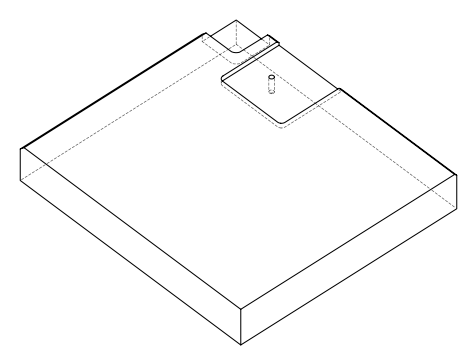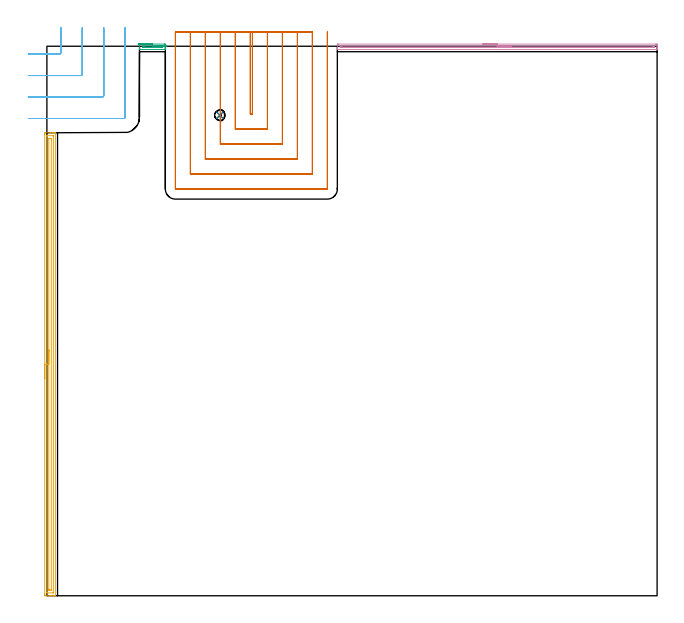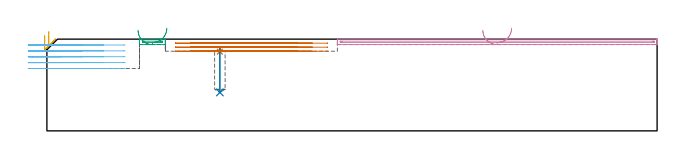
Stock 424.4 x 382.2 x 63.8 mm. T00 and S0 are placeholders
(PLAN: 7 operations, 4 tool changes, 27.5 min)
(1 SPOT_DRILL | STEP1POCKET | NXT0321_9005460120000 | 0.03 min | 826 mm3)
(2 DRILL_BLIND_HOLE_INTO_CENTER | STEP1POCKET | UGT0301_193 | 0.13 min | 1152 mm3)
(3 AREA_MILL | FG_CHAMFER_SURFACE | UGT0205_001 | 0.44 min | 169 mm3)
(4 AREA_MILL_1 | FG_CHAMFER_SURFACE_1 | UGT0205_001 | 3.71 min | 1628 mm3)
(5 AREA_MILL_2 | FG_CHAMFER_SURFACE_2 | UGT0205_001 | 7.93 min | 8950 mm3)
(6 MILL_CORNER_NOTCH_RECTANGULAR | CORNER_NOTCH_RECTANGULAR | UGT0201_135 | Follow Part, ap 4.975, ae 75% | 3.86 min | 78431 mm3)
(7 MILL_SLOT | SLOT_PARTIAL_RECTANGULAR | UGT0201_131 | Follow Part, ap 3.475, ae 75% | 11.37 min | 105744 mm3)
(TOOL NXT0321_9005460120000 | NC Spot Drill, 142deg, 12mm, Carbide, Uncoated | D12 PA142 FL30 Z2)
(TOOL UGT0301_193 | Twist Drill 7.3 mm | D7.3 PA118 FL66 Z2)
(TOOL UGT0205_001 | Chamfer Mill 20 x 3 x 45 deg. | D20 FL50 Z2)
(TOOL UGT0201_135 | Carbide End Mill 19.9 | D19.9 FL30 Z4)
(TOOL UGT0201_131 | Carbide End Mill 13.9 | D13.9 FL30 Z4)
(OP 1 SPOT_DRILL)
G17 G21 G94 G90
T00 M6
G54
G17 G0 G90 X120.3 Y334.2 S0 M3
G43 Z73.8 H0
G94 G81 G98 Z55.086 F250. R58.4
G80
M5
M2
(OP 2 DRILL_BLIND_HOLE_INTO_CENTER)
G17 G21 G94 G90
T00 M6
G54
G17 G0 G90 X120.3 Y334.2 S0 M3
G43 Z73.8 H0
G94 G81 G98 Z26.7 F250. R57.4
G80
M5
M2
(OP 3 AREA_MILL)
G17 G21 G94 G90
T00 M6
G54
G17 G0 G90 X63.4 Y383.7 S1061 M3
G43 Z73.8 H0
Z70.
G94 G1 X63.438 Z69.128 F250.
X63.552 Z68.264
X63.741 Z67.412
X64.003 Z66.58
X64.337 Z65.774
X64.74 Z65.
X65.208 Z64.264
X65.74 Z63.572
X66.329 Z62.929
X66.972 Z62.34
X67.664 Z61.809
X68.4 Z61.34
X69.174 Z60.937
X69.98 Z60.603
X70.812 Z60.341
X71.664 Z60.152
X72.528 Z60.038
X73.4 Z60.
X81.844
X82.007 Y383.698 Z60.002
X82.399 Y383.691 Z60.005
X82.4 Y383.357 Z60.341
Y383.134 Z60.563
Y382.467 Z61.23
Y382.245 Z61.452
Y381.8 Z61.899
Y380.91 Z62.789
Y380.183 Z63.516
X82.394 Y379.928 Z63.763
X82.39 Y379.903 Z63.789
X82.289 Y379.9 Z63.8
X64.511
X64.41 Y379.903 Z63.789
X64.406 Y379.928 Z63.763
X64.4 Y380.182 Z63.516
Y380.91 Z62.789
Y381.8 Z61.899
Y382.245 Z61.452
Y382.467 Z61.23
Y383.134 Z60.563
Y383.357 Z60.341
X64.401 Y383.691 Z60.005
X64.794 Y383.7 Z60.
X73.4
Y382.286 Z61.414
X79.178
X80.029 Y382.283 Z61.417
X80.067 Y382.28 Z61.42
X80.39 Y382.245 Z61.455
X80.395 Y381.916 Z61.784
X80.39 Y381.355 Z62.345
X80.102 Y381.32 Z62.38
X80.067 Y381.318 Z62.382
X79.219 Y381.314 Z62.386
X79.178
X67.622
X66.771 Y381.317 Z62.383
X66.733 Y381.32 Z62.38
X66.41 Y381.355 Z62.345
X66.405 Y381.684 Z62.016
X66.41 Y382.245 Z61.455
X66.698 Y382.28 Z61.42
X66.733 Y382.282 Z61.418
X67.581 Y382.286 Z61.414
X67.622
X73.4
X74.272 Z61.452
X75.136 Z61.566
X75.988 Z61.755
X76.82 Z62.017
X77.626 Z62.351
X78.4 Z62.754
X79.136 Z63.223
X79.828 Z63.754
X80.471 Z64.343
X81.06 Z64.986
X81.591 Z65.679
X82.06 Z66.414
X82.463 Z67.188
X82.797 Z67.994
X83.059 Z68.826
X83.248 Z69.678
X83.362 Z70.543
X83.4 Z71.414
G0 Z73.8
M5
M2
(OP 4 AREA_MILL_1)
G17 G21 G94 G90
T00 M6
G54
G17 G0 G90 X303.2 Y383.7 S1061 M3
G43 Z73.8 H0
Z70.
G94 G1 X303.238 Z69.128 F250.
X303.352 Z68.264
X303.541 Z67.412
X303.803 Z66.58
X304.137 Z65.774
X304.54 Z65.
X305.008 Z64.264
X305.539 Z63.572
X306.129 Z62.929
X306.772 Z62.34
X307.464 Z61.808
X308.2 Z61.34
X308.974 Z60.937
X309.78 Z60.603
X310.612 Z60.341
X311.463 Z60.152
X312.328 Z60.038
X313.2 Z60.
X423.235
X423.802 Y383.699 Z60.001
X424.361 Y383.693 Z60.003
X424.392 Y383.69 Z60.004
X424.4 Y383.134 Z60.56
Y382.549 Z61.148
Y382.245 Z61.451
Y381.659 Z62.037
Y381.355 Z62.34
Y380.747 Z62.952
Y380.286 Z63.413
Y379.941 Z63.75
X424.391 Y379.902 Z63.788
X424.248 Y379.9 Z63.8
X202.152
X202.01 Y379.902 Z63.788
X202.007 Y379.939 Z63.752
X202. Y380.286 Z63.413
Y380.747 Z62.952
Y381.355 Z62.34
Y382.549 Z61.148
X202.003 Y383.134 Z60.56
X202.007 Y383.69 Z60.005
X202.039 Y383.693 Z60.003
X202.598 Y383.7 Z60.
X313.2
Y382.286 Z61.414
X421.085
X421.979 Y382.283 Z61.417
X422.018 Y382.281 Z61.419
X422.39 Y382.245 Z61.455
X422.395 Y381.869 Z61.831
X422.39 Y381.355 Z62.345
X422.054 Y381.319 Z62.381
X422.018 Y381.317 Z62.383
X421.167 Y381.314 Z62.386
X205.315
X204.421 Y381.317 Z62.383
X204.382 Y381.319 Z62.381
X204.01 Y381.355 Z62.345
X204.005 Y381.731 Z61.969
X204.01 Y382.245 Z61.455
X204.346 Y382.281 Z61.419
X204.382 Y382.283 Z61.417
X205.233 Y382.286 Z61.414
X313.2
X314.071 Z61.452
X314.936 Z61.566
X315.788 Z61.755
X316.62 Z62.017
X317.426 Z62.351
X318.2 Z62.754
X318.936 Z63.223
X319.628 Z63.754
X320.271 Z64.343
X320.86 Z64.986
X321.391 Z65.678
X321.86 Z66.414
X322.263 Z67.188
X322.597 Z67.994
X322.859 Z68.826
X323.048 Z69.678
X323.162 Z70.543
X323.2 Z71.414
G0 Z73.8
M5
M2
(OP 5 AREA_MILL_2)
G17 G21 G94 G90
T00 M6
G54
G17 G0 G90 X-1.5 Y151. S1061 M3
G43 Z73.8 H0
Z66.4
G94 G1 Y151.038 Z65.528 F250.
Y151.152 Z64.664
Y151.341 Z63.812
Y151.603 Z62.98
Y151.937 Z62.174
Y152.34 Z61.4
Y152.808 Z60.664
Y153.34 Z59.972
Y153.929 Z59.329
Y154.572 Z58.74
Y155.264 Z58.208
Y156. Z57.74
Y156.774 Z57.337
Y157.58 Z57.003
Y158.412 Z56.741
Y159.263 Z56.552
Y160.128 Z56.438
Y161. Z56.4
Y321.071
X-1.499 Y321.38 Z56.401
X-1.494 Y321.958 Z56.404
X-1.491 Y321.992 Z56.406
X-0.918 Y322. Z56.979
X2.645 Z60.54
X4.082 Z61.978
X4.427 Z62.322
X5.118 Z63.017
X5.449 Z63.348
X5.849 Y321.993 Z63.741
X5.897 Y321.99 Z63.788
X5.9 Y321.827 Z63.8
Y0.173
X5.897 Y0.01 Z63.788
X5.849 Y0.007 Z63.741
X5.449 Y0. Z63.349
X5.117 Z63.017
X4.427 Z62.322
X3.191 Z61.088
X2.645 Z60.54
X2.028 Z59.923
X-0.918 Y0.001 Z56.979
X-1.165 Y0.003 Z56.732
X-1.492 Y0.007 Z56.406
X-1.494 Y0.042 Z56.404
X-1.499 Y0.62 Z56.401
X-1.5 Y1.204 Z56.4
Y161.
X-0.086 Z57.814
Y319.652
X-0.085 Y319.711 Z57.815
X-0.08 Y319.829 Z57.82
X-0.071 Y319.99 Z57.829
X-0.027 Y319.993 Z57.873
X0.459 Y319.999 Z58.359
X4.022 Z61.922
X4.427 Y319.993 Z62.327
X4.478 Y319.99 Z62.378
X4.484 Y319.77 Z62.384
X4.485 Y319.652 Z62.385
X4.486 Y2.348 Z62.386
X4.485 Y2.289 Z62.385
X4.48 Y2.171 Z62.38
X4.471 Y2.01 Z62.371
X4.427 Y2.007 Z62.327
X3.941 Y2.001 Z61.841
X0.378 Z58.278
X-0.027 Y2.007 Z57.873
X-0.078 Y2.01 Z57.822
X-0.084 Y2.23 Z57.816
X-0.085 Y2.348 Z57.815
X-0.086 Y161. Z57.814
X1.328 Z59.228
X1.329 Y317.806 Z59.229
X1.33 Y317.913 Z59.23
X1.332 Y317.965 Z59.232
X1.334 Y317.984 Z59.234
X1.369 Y317.99 Z59.269
X1.563 Y317.998 Z59.463
X2.645 Y318. Z60.545
X2.839 Y317.998 Z60.739
X2.967 Y317.995 Z60.867
X3.064 Y317.99 Z60.964
X3.066 Y317.948 Z60.966
X3.069 Y317.806 Z60.969
X3.071 Y317.379 Z60.971
Y4.194
X3.07 Y4.087 Z60.97
X3.068 Y4.034 Z60.968
X3.066 Y4.016 Z60.966
X3.031 Y4.01 Z60.931
X2.837 Y4.002 Z60.737
X1.755 Y4. Z59.655
X1.562 Y4.002 Z59.462
X1.433 Y4.005 Z59.333
X1.336 Y4.01 Z59.236
X1.334 Y4.052 Z59.234
X1.331 Y4.194 Z59.231
X1.329 Y4.621 Z59.229
X1.328 Y161. Z59.228
Y161.872 Z59.267
Y162.736 Z59.38
Y163.588 Z59.569
Y164.42 Z59.832
Y165.226 Z60.165
Y166. Z60.568
Y166.736 Z61.037
Y167.428 Z61.568
Y168.071 Z62.157
Y168.66 Z62.801
Y169.191 Z63.493
Y169.66 Z64.228
Y170.063 Z65.002
Y170.397 Z65.808
Y170.659 Z66.64
Y170.848 Z67.492
Y170.962 Z68.357
Y171. Z69.228
G0 Z73.8
M5
M2
(OP 6 MILL_CORNER_NOTCH_RECTANGULAR)
G17 G21 G94 G90
T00 M6
G54
G17 G0 G90 X-12.95 Y376.725 S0 M3
G43 Z73.8 H0
Z59.72
G94 G1 X-9.95 F250.
X8.685 F500.
G3 X9.675 Y377.715 R0.995
G1 Y392.15
Y395.15 F250.
G0 Z73.8
X-12.95 Y361.8
Z59.72
G1 X-9.95
X23.61 F500.
G3 X24.6 Y362.79 R0.995
G1 Y392.15
Y395.15 F250.
G0 Z73.8
X-12.95 Y346.875
Z59.72
G1 X-9.95
X38.535 F500.
G3 X39.525 Y347.865 R0.995
G1 Y392.15
Y395.15 F250.
G0 Z73.8
X-12.95 Y331.95
Z59.72
G1 X-9.95
X53.46 F500.
G3 X54.45 Y332.94 R0.995
G1 Y392.15
Y395.15 F250.
G0 Z73.8
X-12.95 Y376.725
Z55.64
G1 X-9.95
X8.685 F500.
G3 X9.675 Y377.715 R0.995
G1 Y392.15
Y395.15 F250.
G0 Z73.8
X-12.95 Y361.8
Z55.64
G1 X-9.95
X23.61 F500.
G3 X24.6 Y362.79 R0.995
G1 Y392.15
Y395.15 F250.
G0 Z73.8
X-12.95 Y346.875
Z55.64
G1 X-9.95
X38.535 F500.
G3 X39.525 Y347.865 R0.995
G1 Y392.15
Y395.15 F250.
G0 Z73.8
X-12.95 Y331.95
Z55.64
G1 X-9.95
X53.46 F500.
G3 X54.45 Y332.94 R0.995
G1 Y392.15
Y395.15 F250.
G0 Z73.8
X-12.95 Y376.725
Z51.56
G1 X-9.95
X8.685 F500.
G3 X9.675 Y377.715 R0.995
G1 Y392.15
Y395.15 F250.
G0 Z73.8
X-12.95 Y361.8
Z51.56
G1 X-9.95
X23.61 F500.
G3 X24.6 Y362.79 R0.995
G1 Y392.15
Y395.15 F250.
G0 Z73.8
X-12.95 Y346.875
Z51.56
G1 X-9.95
X38.535 F500.
G3 X39.525 Y347.865 R0.995
G1 Y392.15
Y395.15 F250.
G0 Z73.8
X-12.95 Y331.95
Z51.56
G1 X-9.95
X53.46 F500.
G3 X54.45 Y332.94 R0.995
G1 Y392.15
Y395.15 F250.
G0 Z73.8
X-12.95 Y376.725
Z47.48
G1 X-9.95
X8.685 F500.
G3 X9.675 Y377.715 R0.995
G1 Y392.15
Y395.15 F250.
G0 Z73.8
X-12.95 Y361.8
Z47.48
G1 X-9.95
X23.61 F500.
G3 X24.6 Y362.79 R0.995
G1 Y392.15
Y395.15 F250.
G0 Z73.8
X-12.95 Y346.875
Z47.48
G1 X-9.95
X38.535 F500.
G3 X39.525 Y347.865 R0.995
G1 Y392.15
Y395.15 F250.
G0 Z73.8
X-12.95 Y331.95
Z47.48
G1 X-9.95
X53.46 F500.
G3 X54.45 Y332.94 R0.995
G1 Y392.15
Y395.15 F250.
G0 Z73.8
X-12.95 Y376.725
Z43.4
G1 X-9.95
X8.685 F500.
G3 X9.675 Y377.715 R0.995
G1 Y392.15
Y395.15 F250.
G0 Z73.8
X-12.95 Y361.8
Z43.4
G1 X-9.95
X23.61 F500.
G3 X24.6 Y362.79 R0.995
G1 Y392.15
Y395.15 F250.
G0 Z73.8
X-12.95 Y346.875
Z43.4
G1 X-9.95
X38.535 F500.
G3 X39.525 Y347.865 R0.995
G1 Y392.15
Y395.15 F250.
G0 Z73.8
X-12.95 Y331.95
Z43.4
G1 X-9.95
X53.46 F500.
G3 X54.45 Y332.94 R0.995
G1 Y392.15
Y395.15 F250.
G0 Z73.8
M5
M2
(OP 7 MILL_SLOT)
G17 G21 G94 G90
T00 M6
G54
G17 G0 G90 X141.475 Y392.15 S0 M3
G43 Z73.8 H0
Z61.
G94 G1 Y389.15 F250.
Y334.975 F500.
X142.925
Y389.15
Y392.15 F250.
X131.05
Y389.15
Y324.55 F500.
X153.35
Y389.15
Y392.15 F250.
X120.625
Y389.15
Y314.125 F500.
X163.775
Y389.15
Y392.15 F250.
X110.2
Y389.15
Y303.7 F500.
X174.2
Y389.15
Y392.15 F250.
X99.775
Y389.15
Y293.275 F500.
X184.625
Y389.15
Y392.15 F250.
X89.35
Y389.15
Y282.9 F500.
X89.348 Y282.87
X89.37 Y282.848
X89.4 Y282.85
X195.
X195.03 Y282.848
X195.052 Y282.87
X195.05 Y282.9
Y389.15
Y392.15 F250.
G0 X141.475 Z58.2
G1 Y389.15
Y334.975 F500.
X142.925
Y389.15
Y392.15 F250.
X131.05
Y389.15
Y324.55 F500.
X153.35
Y389.15
Y392.15 F250.
X120.625
Y389.15
Y314.125 F500.
X163.775
Y389.15
Y392.15 F250.
X110.2
Y389.15
Y303.7 F500.
X174.2
Y389.15
Y392.15 F250.
X99.775
Y389.15
Y293.275 F500.
X184.625
Y389.15
Y392.15 F250.
X89.35
Y389.15
Y282.9 F500.
X89.348 Y282.87
X89.37 Y282.848
X89.4 Y282.85
X195.
X195.03 Y282.848
X195.052 Y282.87
X195.05 Y282.9
Y389.15
Y392.15 F250.
G0 X141.475 Z55.4
G1 Y389.15
Y334.975 F500.
X142.925
Y389.15
Y392.15 F250.
X131.05
Y389.15
Y324.55 F500.
X153.35
Y389.15
Y392.15 F250.
X120.625
Y389.15
Y314.125 F500.
X163.775
Y389.15
Y392.15 F250.
X110.2
Y389.15
Y303.7 F500.
X174.2
Y389.15
Y392.15 F250.
X99.775
Y389.15
Y293.275 F500.
X184.625
Y389.15
Y392.15 F250.
X89.35
Y389.15
Y282.9 F500.
X89.348 Y282.87
X89.37 Y282.848
X89.4 Y282.85
X195.
X195.03 Y282.848
X195.052 Y282.87
X195.05 Y282.9
Y389.15
Y392.15 F250.
G0 Z73.8
M5
M2
